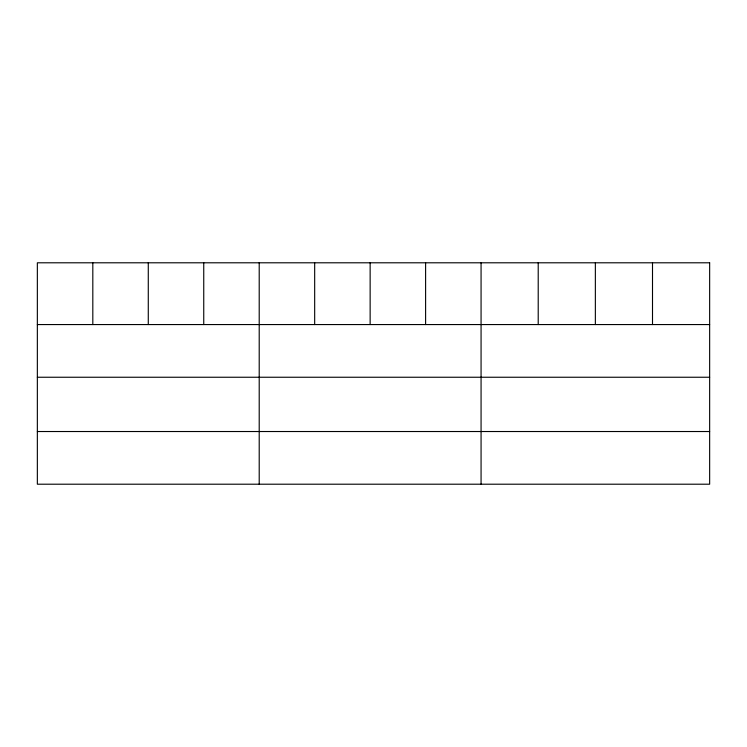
<?xml version="1.0" encoding="UTF-8"?>
<svg xmlns="http://www.w3.org/2000/svg" width="747" height="747" viewBox="0 0 747 747"><rect width="100%" height="100%" fill="white"/><g stroke="black" fill="none" stroke-linecap="round" stroke-linejoin="round"><path stroke-width="1.12" d="M37.35 324.562L709.65 324.562M37.35 377.244L709.65 377.244M37.35 431.523L709.65 431.523M652.504 262.795L652.504 324.562M595.359 262.795L595.359 324.562M538.213 262.795L538.213 324.562M481.068 262.795L481.068 484.205M425.603 262.795L425.603 324.562M370.138 262.795L370.138 324.562M314.674 262.795L314.674 324.562M259.209 262.795L259.209 484.205M203.744 262.795L203.744 324.562M148.28 262.795L148.28 324.562M92.815 262.795L92.815 324.562M709.65 262.795L37.35 262.795L37.35 484.205L709.65 484.205L709.65 262.795"/></g></svg>
